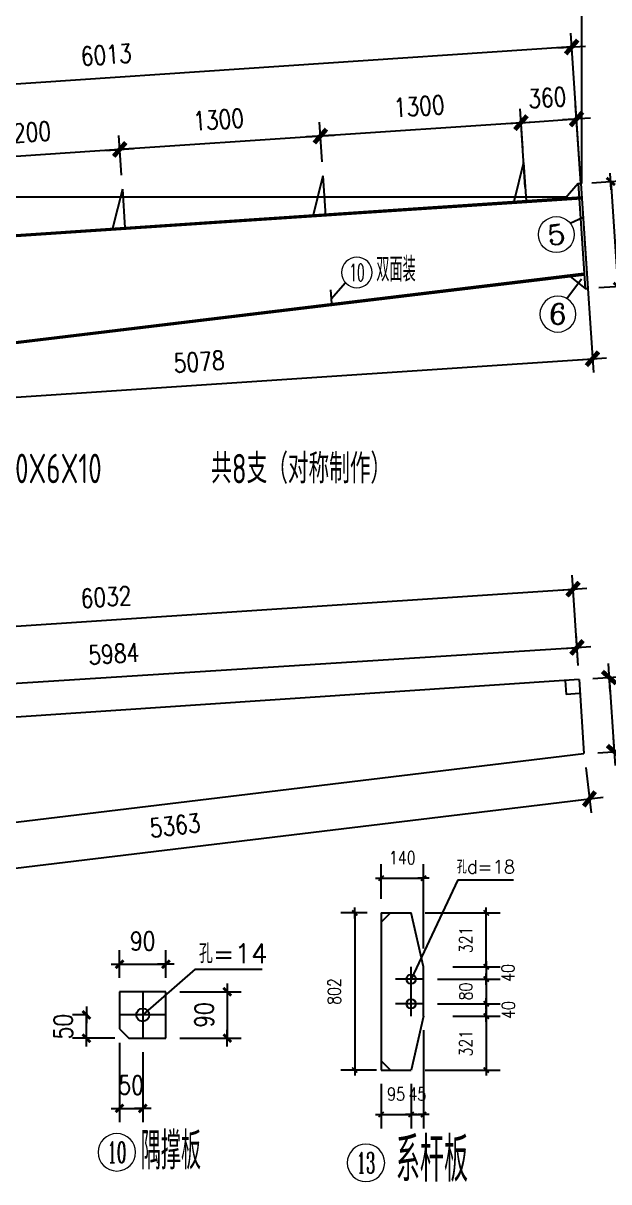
# Model space of a CAD drawing. Header units: millimetres. Extents: x 2451220 to 4527627, y -5186613 to -1639140.
# Drawn here: x 2503861 to 2507648, y -1731039 to -1723549 of the extents above; entities that cross this region are included whole.
import ezdxf
from ezdxf.enums import TextEntityAlignment as Align

# ---------------------------------------------------------------- set-up
doc = ezdxf.new("R2010")
doc.units = ezdxf.units.MM
doc.header["$LTSCALE"] = 1000
doc.header["$PDMODE"] = 34
doc.linetypes.add('CENTER', pattern=[50.8, 31.75, -6.35, 6.35, -6.35])
doc.layers.add('轴线层', color=1, linetype='CENTER', lineweight=15)
doc.layers.add('钢架', color=7, linetype='Continuous', lineweight=25)
doc.styles.add('COMPLEX', font='COMPLEX')
doc.styles.add('DIM_FONT', font='simplex.shx', dxfattribs={"width": 0.8, "bigfont": 'hztxt.shx'})
doc.styles.add('hz', font='gbenor.shx', dxfattribs={"width": 0.75, "height": 100, "bigfont": 'gbcbig.shx'})
doc.styles.get("Standard").update_dxf_attribs({"font": 'txt', "bigfont": 'gbcbig.shx'})
doc.styles.add('TSSD_Label', font='Tssdeng.shx', dxfattribs={"width": 0.7, "bigfont": 'hztxt.shx'})
doc.dimstyles.get("Standard").update_dxf_attribs({"dimscale": 100, "dimtxt": 3.5, "dimasz": 1, "dimexe": 2.5, "dimexo": 3, "dimgap": 1.5, "dimtad": 1, "dimdec": 0, "dimzin": 0, "dimdsep": 46, "dimtxsty": 'Standard', "dimblk": 'ARCHTICK', "dimcen": 0.09, "dimadec": 0, "dimazin": 0, "dimtfac": 1, "dimtdec": 0, "dimtix": 1, "dimtmove": 2, "dimatfit": 3, "dimldrblk": 'ARCHTICK', "dimfxl": 1, "dimtolj": 1, "dimtzin": 0, "dimarcsym": 0})
doc.dimstyles.new('WGH(1)', dxfattribs={"dimscale": 1.2, "dimtxt": 100, "dimasz": 0.5, "dimexe": 75, "dimexo": 75, "dimgap": 75, "dimtad": 1, "dimdec": 0, "dimzin": 0, "dimdsep": 46, "dimtxsty": 'DIM_FONT', "dimblk1": '_DIMX', "dimblk2": '_DIMX', "dimsah": 1, "dimcen": 0.09, "dimclrd": 3, "dimclre": 3, "dimclrt": 7, "dimadec": 0, "dimazin": 0, "dimtfac": 1, "dimtdec": 0, "dimtix": 1, "dimtmove": 2, "dimatfit": 3, "dimldrblk": '_DIMX', "dimfxl": 1, "dimtolj": 1, "dimtzin": 0, "dimarcsym": 0})
doc.dimstyles.new('WGH(2)', dxfattribs={"dimscale": 1.2, "dimtxt": 100, "dimasz": 0.5, "dimexe": 75, "dimexo": 75, "dimgap": 75, "dimtad": 1, "dimdec": 0, "dimlfac": 0.5, "dimzin": 0, "dimdsep": 46, "dimtxsty": 'DIM_FONT', "dimblk1": '_DIMX', "dimblk2": '_DIMX', "dimsah": 1, "dimcen": 0.09, "dimclrd": 3, "dimclre": 3, "dimclrt": 7, "dimadec": 0, "dimazin": 0, "dimtfac": 1, "dimtdec": 0, "dimtix": 1, "dimtmove": 2, "dimatfit": 3, "dimldrblk": '_DIMX', "dimfxl": 1, "dimtolj": 1, "dimtzin": 0, "dimarcsym": 0})
doc.dimstyles.new('WGH(3)', dxfattribs={"dimscale": 1.2, "dimtxt": 100, "dimasz": 0.3, "dimexe": 75, "dimexo": 75, "dimgap": 75, "dimtad": 1, "dimdec": 0, "dimlfac": 0.333333, "dimzin": 0, "dimdsep": 46, "dimtxsty": 'DIM_FONT', "dimblk1": '_DIMX', "dimblk2": '_DIMX', "dimsah": 1, "dimcen": 0.09, "dimclrd": 3, "dimclre": 3, "dimclrt": 7, "dimazin": 0, "dimtfac": 1, "dimtdec": 0, "dimtix": 1, "dimtmove": 2, "dimatfit": 3, "dimldrblk": '_DIMX', "dimfxl": 1, "dimtolj": 1, "dimtzin": 0, "dimarcsym": 0})

# ---------------------------------------------------------------- blocks, each defined once
blk = doc.blocks.new('_DIMX')
blk.add_line((-150, 0), (150, 0))
at = {"const_width": 50}
blk.add_lwpolyline([(-70, -70), (70, 70)], dxfattribs=at)
blk = doc.blocks.new('*D2662')
at = {"color": 3, "lineweight": -2}
for p, q in [((2504484.4, -1729720.1), (2504484.4, -1729542.3)), ((2504784.4, -1729720.1), (2504784.4, -1729542.3)), ((2504484, -1729632.3), (2504483.7, -1729632.3)), ((2504484.4, -1729632.3), (2504784.4, -1729632.3)), ((2504784.8, -1729632.3), (2504785.1, -1729632.3))]:
    blk.add_line(p, q, dxfattribs=at)
at = {"layer": 'Defpoints', "color": 0}
for p in [(2504784.4, -1729632.3), (2504484.4, -1729810.1), (2504784.4, -1729810.1)]:
    blk.add_point(p, dxfattribs=at)
at = {"color": 3, "lineweight": -2, "xscale": 0.36, "yscale": 0.36, "zscale": 0.36}
blk.add_blockref('_DIMX', (2504484.4, -1729632.3), dxfattribs=at)
at = {"color": 3, "lineweight": -2, "xscale": 0.36, "yscale": 0.36, "zscale": 0.36, "rotation": 180}
blk.add_blockref('_DIMX', (2504784.4, -1729632.3), dxfattribs=at)
at = {"color": 7, "insert": (2504634.4, -1729482.3), "char_height": 120, "attachment_point": 5, "style": 'DIM_FONT'}
blk.add_mtext('\\A1;90', dxfattribs=at)
blk = doc.blocks.new('*D2663')
at = {"color": 3, "lineweight": -2}
for p, q in [((2504874.4, -1729810.1), (2505271.1, -1729810.1)), ((2505181.1, -1729809.7), (2505181.1, -1729809.4)), ((2505181.1, -1729810.1), (2505181.1, -1730110.1)), ((2504874.4, -1730110.1), (2505271.1, -1730110.1)), ((2505181.1, -1730110.4), (2505181.1, -1730110.8))]:
    blk.add_line(p, q, dxfattribs=at)
at = {"layer": 'Defpoints', "color": 0}
for p in [(2504784.4, -1729810.1), (2504784.4, -1730110.1), (2505181.1, -1730110.1)]:
    blk.add_point(p, dxfattribs=at)
at = {"color": 3, "lineweight": -2, "xscale": 0.36, "yscale": 0.36, "zscale": 0.36}
for p, rotation in [((2505181.1, -1729810.1), 270), ((2505181.1, -1730110.1), 90)]:
    blk.add_blockref('_DIMX', p, dxfattribs=dict(at, rotation=rotation))
at = {"color": 7, "insert": (2505031.1, -1729960.1), "char_height": 120, "attachment_point": 5, "rotation": 90, "style": 'DIM_FONT'}
blk.add_mtext('\\A1;90', dxfattribs=at)
blk = doc.blocks.new('*D857')
at = {"color": 3, "lineweight": -2}
for p, q in [((2504278.3, -1729960.1), (2504180, -1729960.1)), ((2504270, -1729959.7), (2504270, -1729959.4)), ((2504270, -1730110.1), (2504270, -1729960.1)), ((2504454.4, -1730110.1), (2504180, -1730110.1)), ((2504270, -1730110.4), (2504270, -1730110.8))]:
    blk.add_line(p, q, dxfattribs=at)
at = {"layer": 'Defpoints', "color": 0}
for p in [(2504270, -1729960.1), (2504368.3, -1729960.1), (2504544.4, -1730110.1)]:
    blk.add_point(p, dxfattribs=at)
at = {"color": 3, "lineweight": -2, "xscale": 0.36, "yscale": 0.36, "zscale": 0.36}
for p, rotation in [((2504270, -1729960.1), 270), ((2504270, -1730110.1), 90)]:
    blk.add_blockref('_DIMX', p, dxfattribs=dict(at, rotation=rotation))
at = {"color": 7, "insert": (2504120, -1730035.1), "char_height": 120, "attachment_point": 5, "rotation": 90, "style": 'DIM_FONT'}
blk.add_mtext('\\A1;50', dxfattribs=at)
blk = doc.blocks.new('*D858')
at = {"color": 3, "lineweight": -2}
for p, q in [((2504484.4, -1730140.1), (2504484.4, -1730653.8)), ((2504634.4, -1730200.1), (2504634.4, -1730653.8)), ((2504484, -1730563.8), (2504483.7, -1730563.8)), ((2504484.4, -1730563.8), (2504634.4, -1730563.8)), ((2504634.8, -1730563.8), (2504635.1, -1730563.8))]:
    blk.add_line(p, q, dxfattribs=at)
at = {"layer": 'Defpoints', "color": 0}
for p in [(2504484.4, -1730050.1), (2504634.4, -1730110.1), (2504634.4, -1730563.8)]:
    blk.add_point(p, dxfattribs=at)
at = {"color": 3, "lineweight": -2, "xscale": 0.36, "yscale": 0.36, "zscale": 0.36}
blk.add_blockref('_DIMX', (2504484.4, -1730563.8), dxfattribs=at)
at = {"color": 3, "lineweight": -2, "xscale": 0.36, "yscale": 0.36, "zscale": 0.36, "rotation": 180}
blk.add_blockref('_DIMX', (2504634.4, -1730563.8), dxfattribs=at)
at = {"color": 7, "insert": (2504559.4, -1730413.8), "char_height": 120, "attachment_point": 5, "style": 'DIM_FONT'}
blk.add_mtext('\\A1;50', dxfattribs=at)
blk = doc.blocks.new('轴线标号')
at = {"lineweight": 13}
blk.add_circle((0, 0), 0.5, dxfattribs=at)
at = {"layer": '钢架', "lineweight": 13, "style": 'COMPLEX', "width": 1.041667}
blk.add_attdef('A', text='', height=0.56, dxfattribs=at).set_placement((-0.25, -0.28), (0.25, -0.28), align=Align.FIT)
blk = doc.blocks.new('*D859')
at = {"color": 3, "lineweight": -2}
for p, q in [((2506085.6, -1729300.5), (2505914.9, -1729300.5)), ((2506004.9, -1729300.8), (2506004.9, -1730315.9)), ((2506145.6, -1730316.2), (2505914.9, -1730316.2))]:
    blk.add_line(p, q, dxfattribs=at)
at = {"layer": 'Defpoints', "color": 0}
for p in [(2506175.6, -1729300.5), (2506004.9, -1730316.2), (2506235.6, -1730316.2)]:
    blk.add_point(p, dxfattribs=at)
at = {"color": 3, "lineweight": -2, "xscale": 0.24, "yscale": 0.24, "zscale": 0.24}
for p, rotation in [((2506004.9, -1729300.5), 90), ((2506004.9, -1730316.2), 270)]:
    blk.add_blockref('_DIMX', p, dxfattribs=dict(at, rotation=rotation))
at = {"color": 7, "insert": (2505872.9, -1729808.3), "char_height": 84, "attachment_point": 5, "rotation": 90, "style": 'DIM_FONT'}
blk.add_mtext('\\A1;802', dxfattribs=at)
blk = doc.blocks.new('*D860')
at = {"color": 3, "lineweight": -2}
for p, q in [((2506175.6, -1730406.2), (2506175.6, -1730693.9)), ((2506369.6, -1730406.2), (2506369.6, -1730693.9)), ((2506175.4, -1730603.9), (2506175.2, -1730603.9)), ((2506175.6, -1730603.9), (2506369.6, -1730603.9)), ((2506369.9, -1730603.9), (2506370.1, -1730603.9))]:
    blk.add_line(p, q, dxfattribs=at)
at = {"layer": 'Defpoints', "color": 0}
for p in [(2506175.6, -1730316.2), (2506369.6, -1730316.2), (2506369.6, -1730603.9)]:
    blk.add_point(p, dxfattribs=at)
at = {"color": 3, "lineweight": -2, "xscale": 0.24, "yscale": 0.24, "zscale": 0.24}
blk.add_blockref('_DIMX', (2506175.6, -1730603.9), dxfattribs=at)
at = {"color": 3, "lineweight": -2, "xscale": 0.24, "yscale": 0.24, "zscale": 0.24, "rotation": 180}
blk.add_blockref('_DIMX', (2506369.6, -1730603.9), dxfattribs=at)
at = {"color": 7, "insert": (2506272.6, -1730471.9), "char_height": 84, "attachment_point": 5, "style": 'DIM_FONT'}
blk.add_mtext('\\A1;95', dxfattribs=at)
blk = doc.blocks.new('*D2664')
at = {"color": 3, "lineweight": -2}
for p, q in [((2506639.6, -1729648.3), (2506945.4, -1729648.3)), ((2506855.4, -1729648.1), (2506855.4, -1729647.9)), ((2506855.4, -1729648.3), (2506855.4, -1729728.3)), ((2506539.6, -1729728.3), (2506945.4, -1729728.3)), ((2506855.4, -1729728.6), (2506855.4, -1729728.8))]:
    blk.add_line(p, q, dxfattribs=at)
at = {"layer": 'Defpoints', "color": 0}
for p in [(2506549.6, -1729648.3), (2506449.6, -1729728.3), (2506855.4, -1729728.3)]:
    blk.add_point(p, dxfattribs=at)
at = {"color": 3, "lineweight": -2, "xscale": 0.24, "yscale": 0.24, "zscale": 0.24}
for p, rotation in [((2506855.4, -1729648.3), 270), ((2506855.4, -1729728.3), 90)]:
    blk.add_blockref('_DIMX', p, dxfattribs=dict(at, rotation=rotation))
at = {"color": 7, "insert": (2506996.1, -1729688.3), "char_height": 84, "attachment_point": 5, "rotation": 90, "style": 'DIM_FONT'}
blk.add_mtext('\\A1;40', dxfattribs=at)
blk = doc.blocks.new('*D2665')
at = {"color": 3, "lineweight": -2}
for p, q in [((2506539.6, -1729728.3), (2506945.4, -1729728.3)), ((2506855.4, -1729728.1), (2506855.4, -1729727.9)), ((2506855.4, -1729728.3), (2506855.4, -1729888.3)), ((2506539.6, -1729888.3), (2506945.4, -1729888.3)), ((2506855.4, -1729888.6), (2506855.4, -1729888.8))]:
    blk.add_line(p, q, dxfattribs=at)
at = {"layer": 'Defpoints', "color": 0}
for p in [(2506449.6, -1729728.3), (2506449.6, -1729888.3), (2506855.4, -1729888.3)]:
    blk.add_point(p, dxfattribs=at)
at = {"color": 3, "lineweight": -2, "xscale": 0.24, "yscale": 0.24, "zscale": 0.24}
for p, rotation in [((2506855.4, -1729728.3), 270), ((2506855.4, -1729888.3), 90)]:
    blk.add_blockref('_DIMX', p, dxfattribs=dict(at, rotation=rotation))
at = {"color": 7, "insert": (2506723.4, -1729808.3), "char_height": 84, "attachment_point": 5, "rotation": 90, "style": 'DIM_FONT'}
blk.add_mtext('\\A1;80', dxfattribs=at)
blk = doc.blocks.new('*D2666')
at = {"color": 3, "lineweight": -2}
for p, q in [((2506539.6, -1729888.3), (2506945.4, -1729888.3)), ((2506855.4, -1729888.1), (2506855.4, -1729887.9)), ((2506855.4, -1729888.3), (2506855.4, -1729968.3)), ((2506639.6, -1729968.3), (2506945.4, -1729968.3)), ((2506855.4, -1729968.6), (2506855.4, -1729968.8))]:
    blk.add_line(p, q, dxfattribs=at)
at = {"layer": 'Defpoints', "color": 0}
for p in [(2506449.6, -1729888.3), (2506549.6, -1729968.3), (2506855.4, -1729968.3)]:
    blk.add_point(p, dxfattribs=at)
at = {"color": 3, "lineweight": -2, "xscale": 0.24, "yscale": 0.24, "zscale": 0.24}
for p, rotation in [((2506855.4, -1729888.3), 270), ((2506855.4, -1729968.3), 90)]:
    blk.add_blockref('_DIMX', p, dxfattribs=dict(at, rotation=rotation))
at = {"color": 7, "insert": (2506999.2, -1729928.3), "char_height": 84, "attachment_point": 5, "rotation": 90, "style": 'DIM_FONT'}
blk.add_mtext('\\A1;40', dxfattribs=at)
blk = doc.blocks.new('*D861')
at = {"color": 3, "lineweight": -2}
for p, q in [((2506729.6, -1729968.3), (2506945.4, -1729968.3)), ((2506855.4, -1729968.6), (2506855.4, -1730315.9)), ((2506459.6, -1730316.2), (2506945.4, -1730316.2))]:
    blk.add_line(p, q, dxfattribs=at)
at = {"layer": 'Defpoints', "color": 0}
for p in [(2506639.6, -1729968.3), (2506369.6, -1730316.2), (2506855.4, -1730316.2)]:
    blk.add_point(p, dxfattribs=at)
at = {"color": 3, "lineweight": -2, "xscale": 0.24, "yscale": 0.24, "zscale": 0.24}
for p, rotation in [((2506855.4, -1729968.3), 90), ((2506855.4, -1730316.2), 270)]:
    blk.add_blockref('_DIMX', p, dxfattribs=dict(at, rotation=rotation))
at = {"color": 7, "insert": (2506723.4, -1730142.2), "char_height": 84, "attachment_point": 5, "rotation": 90, "style": 'DIM_FONT'}
blk.add_mtext('\\A1;321', dxfattribs=at)
blk = doc.blocks.new('*D862')
at = {"color": 3, "lineweight": -2}
for p, q in [((2506175.6, -1729210.5), (2506175.6, -1728986.3)), ((2506449.6, -1729530.5), (2506449.6, -1728986.3)), ((2506175.4, -1729076.3), (2506175.2, -1729076.3)), ((2506175.6, -1729076.3), (2506449.6, -1729076.3)), ((2506449.9, -1729076.3), (2506450.1, -1729076.3))]:
    blk.add_line(p, q, dxfattribs=at)
at = {"layer": 'Defpoints', "color": 0}
for p in [(2506449.6, -1729076.3), (2506175.6, -1729300.5), (2506449.6, -1729620.5)]:
    blk.add_point(p, dxfattribs=at)
at = {"color": 3, "lineweight": -2, "xscale": 0.24, "yscale": 0.24, "zscale": 0.24}
blk.add_blockref('_DIMX', (2506175.6, -1729076.3), dxfattribs=at)
at = {"color": 3, "lineweight": -2, "xscale": 0.24, "yscale": 0.24, "zscale": 0.24, "rotation": 180}
blk.add_blockref('_DIMX', (2506449.6, -1729076.3), dxfattribs=at)
at = {"color": 7, "insert": (2506312.6, -1728944.3), "char_height": 84, "attachment_point": 5, "style": 'DIM_FONT'}
blk.add_mtext('\\A1;140', dxfattribs=at)
blk = doc.blocks.new('*D863')
at = {"color": 3, "lineweight": -2}
for p, q in [((2506459.6, -1729300.5), (2506945.4, -1729300.5)), ((2506855.4, -1729648.1), (2506855.4, -1729300.8)), ((2506729.6, -1729648.3), (2506945.4, -1729648.3))]:
    blk.add_line(p, q, dxfattribs=at)
at = {"layer": 'Defpoints', "color": 0}
for p in [(2506369.6, -1729300.5), (2506855.4, -1729300.5), (2506639.6, -1729648.3)]:
    blk.add_point(p, dxfattribs=at)
at = {"color": 3, "lineweight": -2, "xscale": 0.24, "yscale": 0.24, "zscale": 0.24}
for p, rotation in [((2506855.4, -1729300.5), 90), ((2506855.4, -1729648.3), 270)]:
    blk.add_blockref('_DIMX', p, dxfattribs=dict(at, rotation=rotation))
at = {"color": 7, "insert": (2506723.4, -1729474.4), "char_height": 84, "attachment_point": 5, "rotation": 90, "style": 'DIM_FONT'}
blk.add_mtext('\\A1;321', dxfattribs=at)
blk = doc.blocks.new('*D864')
at = {"color": 3, "lineweight": -2}
for p, q in [((2506449.6, -1730058.3), (2506449.6, -1730693.9)), ((2506369.6, -1730406.2), (2506369.6, -1730693.9)), ((2506369.4, -1730603.9), (2506369.2, -1730603.9)), ((2506369.6, -1730603.9), (2506449.6, -1730603.9)), ((2506449.9, -1730603.9), (2506450.1, -1730603.9))]:
    blk.add_line(p, q, dxfattribs=at)
at = {"layer": 'Defpoints', "color": 0}
for p in [(2506449.6, -1729968.3), (2506369.6, -1730316.2), (2506449.6, -1730603.9)]:
    blk.add_point(p, dxfattribs=at)
at = {"color": 3, "lineweight": -2, "xscale": 0.24, "yscale": 0.24, "zscale": 0.24}
blk.add_blockref('_DIMX', (2506369.6, -1730603.9), dxfattribs=at)
at = {"color": 3, "lineweight": -2, "xscale": 0.24, "yscale": 0.24, "zscale": 0.24, "rotation": 180}
blk.add_blockref('_DIMX', (2506449.6, -1730603.9), dxfattribs=at)
at = {"color": 7, "insert": (2506409.6, -1730471.9), "char_height": 84, "attachment_point": 5, "style": 'DIM_FONT'}
blk.add_mtext('\\A1;45', dxfattribs=at)
blk = doc.blocks.new('*D2673')
at = {"color": 3, "lineweight": -2}
for p, q in [((2507090.9, -1724359.6), (2507073.8, -1724102.6)), ((2505793.8, -1724446.1), (2505776.7, -1724189.1)), ((2507079.2, -1724192.5), (2505783.3, -1724278.9))]:
    blk.add_line(p, q, dxfattribs=at)
at = {"layer": 'Defpoints', "color": 0}
for p in [(2505782.7, -1724278.9), (2507096.9, -1724449.4), (2505799.8, -1724535.9)]:
    blk.add_point(p, dxfattribs=at)
at = {"color": 3, "lineweight": -2, "xscale": 0.6, "yscale": 0.6, "zscale": 0.6}
for p, rotation in [((2507079.8, -1724192.4), 3.814074823641809), ((2505782.7, -1724278.9), 183.8140748236418)]:
    blk.add_blockref('_DIMX', p, dxfattribs=dict(at, rotation=rotation))
at = {"color": 7, "insert": (2506421.2, -1724086), "char_height": 120, "attachment_point": 5, "rotation": 3.81407, "style": 'DIM_FONT'}
blk.add_mtext('\\A1;1300', dxfattribs=at)
blk = doc.blocks.new('*D2674')
at = {"color": 3, "lineweight": -2}
for p, q in [((2505793.8, -1724446.1), (2505776.7, -1724189.1)), ((2504496.7, -1724532.6), (2504479.6, -1724275.6)), ((2505782.1, -1724279), (2504486.1, -1724365.4))]:
    blk.add_line(p, q, dxfattribs=at)
at = {"layer": 'Defpoints', "color": 0}
for p in [(2504485.5, -1724365.4), (2505799.8, -1724535.9), (2504502.7, -1724622.4)]:
    blk.add_point(p, dxfattribs=at)
at = {"color": 3, "lineweight": -2, "xscale": 0.6, "yscale": 0.6, "zscale": 0.6}
for p, rotation in [((2505782.7, -1724278.9), 3.814074823641809), ((2504485.5, -1724365.4), 183.8140748236418)]:
    blk.add_blockref('_DIMX', p, dxfattribs=dict(at, rotation=rotation))
at = {"color": 7, "insert": (2505124.1, -1724172.5), "char_height": 120, "attachment_point": 5, "rotation": 3.81407, "style": 'DIM_FONT'}
blk.add_mtext('\\A1;1300', dxfattribs=at)
blk = doc.blocks.new('*D2675')
at = {"color": 3, "lineweight": -2}
for p, q in [((2504496.7, -1724532.6), (2504479.6, -1724275.6)), ((2503299.3, -1724612.4), (2503282.2, -1724355.4)), ((2504484.9, -1724365.4), (2503288.8, -1724445.2))]:
    blk.add_line(p, q, dxfattribs=at)
at = {"layer": 'Defpoints', "color": 0}
for p in [(2503288.2, -1724445.2), (2504502.7, -1724622.4), (2503305.3, -1724702.2)]:
    blk.add_point(p, dxfattribs=at)
at = {"color": 3, "lineweight": -2, "xscale": 0.6, "yscale": 0.6, "zscale": 0.6}
for p, rotation in [((2504485.5, -1724365.4), 3.814074823641809), ((2503288.2, -1724445.2), 183.8140748236418)]:
    blk.add_blockref('_DIMX', p, dxfattribs=dict(at, rotation=rotation))
at = {"color": 7, "insert": (2503876.9, -1724255.6), "char_height": 120, "attachment_point": 5, "rotation": 3.81407, "style": 'DIM_FONT'}
blk.add_mtext('\\A1;1200', dxfattribs=at)
blk = doc.blocks.new('*D2677')
at = {"color": 3, "lineweight": -2}
for p, q in [((2507538.6, -1724580.3), (2507750.1, -1724566.2)), ((2507660.4, -1724572.6), (2507705.6, -1725250.3)), ((2507583.9, -1725258.8), (2507795.4, -1725244.7))]:
    blk.add_line(p, q, dxfattribs=at)
at = {"layer": 'Defpoints', "color": 0}
for p in [(2507448.8, -1724586.3), (2507494.1, -1725264.8), (2507705.6, -1725250.7)]:
    blk.add_point(p, dxfattribs=at)
at = {"color": 3, "lineweight": -2, "xscale": 0.36, "yscale": 0.36, "zscale": 0.36}
for p, rotation in [((2507660.3, -1724572.2), 93.81407483432686), ((2507705.6, -1725250.7), 273.8140748343268)]:
    blk.add_blockref('_DIMX', p, dxfattribs=dict(at, rotation=rotation))
at = {"color": 7, "insert": (2507820.7, -1724902.3), "char_height": 96, "attachment_point": 5, "rotation": 273.81407, "style": 'DIM_FONT'}
blk.add_mtext('\\A1;680', dxfattribs=at)
blk = doc.blocks.new('*D2678')
at = {"color": 3, "lineweight": -2}
for p, q in [((2507545.3, -1727785.9), (2507740.6, -1727772.9)), ((2507650.9, -1727779.5), (2507682.7, -1728257.2)), ((2507577.2, -1728264.8), (2507772.6, -1728251.8))]:
    blk.add_line(p, q, dxfattribs=at)
at = {"layer": 'Defpoints', "color": 0}
for p in [(2507455.5, -1727791.9), (2507487.4, -1728270.8), (2507682.8, -1728257.8)]:
    blk.add_point(p, dxfattribs=at)
at = {"color": 3, "lineweight": -2, "xscale": 0.6, "yscale": 0.6, "zscale": 0.6}
for p, rotation in [((2507650.8, -1727778.9), 93.81407483427924), ((2507682.8, -1728257.8), 273.8140748342792)]:
    blk.add_blockref('_DIMX', p, dxfattribs=dict(at, rotation=rotation))
at = {"color": 7, "insert": (2507816.5, -1728008.3), "char_height": 120, "attachment_point": 5, "rotation": 273.81407, "style": 'DIM_FONT'}
blk.add_mtext('\\A1;480', dxfattribs=at)
blk = doc.blocks.new('*D2679')
at = {"color": 3, "lineweight": -2}
for p, q in [((2507498.2, -1728360.2), (2507533.5, -1728652.9)), ((2502198.7, -1729205.4), (2507522.1, -1728563.6)), ((2502173.6, -1729002.1), (2502208.8, -1729294.8))]:
    blk.add_line(p, q, dxfattribs=at)
at = {"layer": 'Defpoints', "color": 0}
for p in [(2507487.4, -1728270.8), (2507522.7, -1728563.5), (2502162.8, -1728912.7)]:
    blk.add_point(p, dxfattribs=at)
at = {"color": 3, "lineweight": -2, "xscale": 0.6, "yscale": 0.6, "zscale": 0.6}
for p, rotation in [((2507522.7, -1728563.5), 6.87402383045869), ((2502198.1, -1729205.4), 186.8740238304587)]:
    blk.add_blockref('_DIMX', p, dxfattribs=dict(at, rotation=rotation))
at = {"color": 7, "insert": (2504842.4, -1728735.5), "char_height": 120, "attachment_point": 5, "rotation": 6.87402, "style": 'DIM_FONT'}
blk.add_mtext('\\A1;5363', dxfattribs=at)
blk = doc.blocks.new('*D2680')
at = {"color": 3, "lineweight": -2}
for p, q in [((2507466.8, -1724585.1), (2507433, -1724078.7)), ((2507107.6, -1724609.1), (2507073.8, -1724102.6)), ((2507079.8, -1724192.4), (2507439, -1724168.5)), ((2507439.6, -1724168.5), (2507440.2, -1724168.4)), ((2507079.2, -1724192.5), (2507078.6, -1724192.5))]:
    blk.add_line(p, q, dxfattribs=at)
at = {"layer": 'Defpoints', "color": 0}
for p in [(2507439, -1724168.5), (2507472.8, -1724674.9), (2507113.5, -1724698.9)]:
    blk.add_point(p, dxfattribs=at)
at = {"color": 3, "lineweight": -2, "xscale": 0.6, "yscale": 0.6, "zscale": 0.6}
for p, rotation in [((2507079.8, -1724192.4), 3.814074832934775), ((2507439, -1724168.5), 183.8140748329348)]:
    blk.add_blockref('_DIMX', p, dxfattribs=dict(at, rotation=rotation))
at = {"color": 7, "insert": (2507249.4, -1724030.8), "char_height": 120, "attachment_point": 5, "rotation": 3.81407, "style": 'DIM_FONT'}
blk.add_mtext('\\A1;360', dxfattribs=at)
blk = doc.blocks.new('*D870')
at = {"color": 3, "lineweight": -2}
for p, q in [((2507466.8, -1724585.1), (2507402, -1723613.3)), ((2507407.4, -1723703.1), (2501408.6, -1724103.1)), ((2501466.8, -1724985.1), (2501402, -1724013.3))]:
    blk.add_line(p, q, dxfattribs=at)
at = {"layer": 'Defpoints', "color": 0}
for p in [(2501408, -1724103.1), (2507472.8, -1724674.9), (2501472.8, -1725074.9)]:
    blk.add_point(p, dxfattribs=at)
at = {"color": 3, "lineweight": -2, "xscale": 0.6, "yscale": 0.6, "zscale": 0.6}
for p, rotation in [((2507408, -1723703.1), 3.81407483429097), ((2501408, -1724103.1), 183.8140748342909)]:
    blk.add_blockref('_DIMX', p, dxfattribs=dict(at, rotation=rotation))
at = {"color": 7, "insert": (2504398, -1723753.4), "char_height": 120, "attachment_point": 5, "rotation": 3.81407, "style": 'DIM_FONT'}
blk.add_mtext('\\A1;6013', dxfattribs=at)
blk = doc.blocks.new('*D871')
at = {"color": 3, "lineweight": -2}
for p, q in [((2501472.8, -1724984.9), (2501472.8, -1723346.1)), ((2507472.8, -1724584.9), (2507472.8, -1723346.1)), ((2501473.4, -1723436.1), (2507472.2, -1723436.1))]:
    blk.add_line(p, q, dxfattribs=at)
at = {"layer": 'Defpoints', "color": 0}
for p in [(2507472.8, -1723436.1), (2507472.8, -1724674.9), (2501472.8, -1725074.9)]:
    blk.add_point(p, dxfattribs=at)
at = {"color": 3, "lineweight": -2, "xscale": 0.6, "yscale": 0.6, "zscale": 0.6, "rotation": 180}
blk.add_blockref('_DIMX', (2501472.8, -1723436.1), dxfattribs=at)
at = {"color": 3, "lineweight": -2, "xscale": 0.6, "yscale": 0.6, "zscale": 0.6}
blk.add_blockref('_DIMX', (2507472.8, -1723436.1), dxfattribs=at)
at = {"color": 7, "insert": (2504472.8, -1723286.1), "char_height": 120, "attachment_point": 5, "style": 'DIM_FONT'}
blk.add_mtext('\\A1;6000', dxfattribs=at)
blk = doc.blocks.new('*D872')
at = {"color": 3, "lineweight": -2}
for p, q in [((2507382.8, -1724674.9), (2500674.1, -1724674.9)), ((2500764.1, -1724674.3), (2500764.1, -1724673.7)), ((2500764.1, -1724674.9), (2500764.1, -1725074.9)), ((2501152.8, -1725074.9), (2500674.1, -1725074.9)), ((2500764.1, -1725075.5), (2500764.1, -1725076.1))]:
    blk.add_line(p, q, dxfattribs=at)
at = {"layer": 'Defpoints', "color": 0}
for p in [(2507472.8, -1724674.9), (2500764.1, -1725074.9), (2501242.8, -1725074.9)]:
    blk.add_point(p, dxfattribs=at)
at = {"color": 3, "lineweight": -2, "xscale": 0.6, "yscale": 0.6, "zscale": 0.6}
for p, rotation in [((2500764.1, -1724674.9), 270), ((2500764.1, -1725074.9), 90)]:
    blk.add_blockref('_DIMX', p, dxfattribs=dict(at, rotation=rotation))
at = {"color": 7, "insert": (2500614.1, -1724874.9), "char_height": 120, "attachment_point": 5, "rotation": 90, "style": 'DIM_FONT'}
blk.add_mtext('\\A1;400', dxfattribs=at)
blk = doc.blocks.new('*D2685')
at = {"color": 3, "lineweight": -2}
for p, q in [((2507449.8, -1727702.1), (2507436.5, -1727494.6)), ((2501471.1, -1727965.9), (2507441.6, -1727584.5)), ((2501479, -1728100.2), (2501464.7, -1727876.2))]:
    blk.add_line(p, q, dxfattribs=at)
at = {"layer": 'Defpoints', "color": 0}
for p in [(2507442.2, -1727584.5), (2507455.5, -1727791.9), (2501484.8, -1728190.1)]:
    blk.add_point(p, dxfattribs=at)
at = {"color": 3, "lineweight": -2, "xscale": 0.6, "yscale": 0.6, "zscale": 0.6}
for p, rotation in [((2507442.2, -1727584.5), 3.65550272074046), ((2501470.5, -1727966), 183.6555027207405)]:
    blk.add_blockref('_DIMX', p, dxfattribs=dict(at, rotation=rotation))
at = {"color": 7, "insert": (2504446.8, -1727625.5), "char_height": 120, "attachment_point": 5, "rotation": 3.6555, "style": 'DIM_FONT'}
blk.add_mtext('\\A1;5984', dxfattribs=at)
blk = doc.blocks.new('*D2686')
at = {"color": 3, "lineweight": -2}
for p, q in [((2507449.5, -1727702.1), (2507410.6, -1727117.8)), ((2501398.5, -1727608.8), (2507415.9, -1727207.6)), ((2501430.8, -1728103.3), (2501391.9, -1727519))]:
    blk.add_line(p, q, dxfattribs=at)
at = {"layer": 'Defpoints', "color": 0}
for p in [(2507416.5, -1727207.6), (2507455.5, -1727791.9), (2501436.8, -1728193.1)]:
    blk.add_point(p, dxfattribs=at)
at = {"color": 3, "lineweight": -2, "xscale": 0.6, "yscale": 0.6, "zscale": 0.6}
for p, rotation in [((2507416.5, -1727207.6), 3.814074834278583), ((2501397.9, -1727608.8), 183.8140748342786)]:
    blk.add_blockref('_DIMX', p, dxfattribs=dict(at, rotation=rotation))
at = {"color": 7, "insert": (2504397.2, -1727258.5), "char_height": 120, "attachment_point": 5, "rotation": 3.81407, "style": 'DIM_FONT'}
blk.add_mtext('\\A1;6032', dxfattribs=at)
blk = doc.blocks.new('*D2690')
at = {"color": 3, "lineweight": -2}
for p, q in [((2507490.7, -1724944.3), (2507548.3, -1725808.1)), ((2502423.6, -1725282.1), (2502481.2, -1726145.9)), ((2502475.8, -1726056.1), (2507541.7, -1725718.4))]:
    blk.add_line(p, q, dxfattribs=at)
at = {"layer": 'Defpoints', "color": 0}
for p in [(2507484.8, -1724854.5), (2502417.6, -1725192.3), (2507542.3, -1725718.3)]:
    blk.add_point(p, dxfattribs=at)
at = {"color": 3, "lineweight": -2, "xscale": 0.6, "yscale": 0.6, "zscale": 0.6}
for p, rotation in [((2507542.3, -1725718.3), 3.814074834346965), ((2502475.2, -1726056.1), 183.8140748343469)]:
    blk.add_blockref('_DIMX', p, dxfattribs=dict(at, rotation=rotation))
at = {"color": 7, "insert": (2504998.8, -1725737.6), "char_height": 120, "attachment_point": 5, "rotation": 3.81407, "style": 'DIM_FONT'}
blk.add_mtext('\\A1;5078', dxfattribs=at)

msp = doc.modelspace()

# ---------------------------------------------------------------- linework, layer by layer
for p, q in [((2507096.9, -1724449.4), (2507033.7, -1724704.2)), ((2507096.9, -1724449.4), (2507113.5, -1724698.9)), ((2505799.8, -1724535.9), (2505736.6, -1724790.7)), ((2505799.8, -1724535.9), (2505817.1, -1724795.3)), ((2507448.8, -1724586.3), (2507365, -1724682.1)), ((2507448.8, -1724586.3), (2507466.8, -1724585.1)), ((2507448.8, -1724586.3), (2507494.1, -1725264.8)), ((2507466.8, -1724585.1), (2507512, -1725263.6)), ((2507472.8, -1724674.9), (2501472.8, -1725074.9)), ((2507473.5, -1724684.9), (2501473.5, -1725084.9)), ((2504502.7, -1724622.4), (2504439.5, -1724877.1)), ((2504502.7, -1724622.4), (2504519.3, -1724871.8)), ((2507399, -1724842.8), (2507481.3, -1724803)), ((2502162.8, -1725806.9), (2507486.9, -1725165.1)), ((2502162.8, -1725816.9), (2507488.1, -1725175)), ((2507375.5, -1725328.1), (2507472.3, -1725202.5)), ((2507398.6, -1725185.8), (2507494.1, -1725264.8)), ((2505848.9, -1725271.9), (2505854.9, -1725361.8)), ((2505945.5, -1725226.7), (2505853, -1725333.9)), ((2507494.1, -1725264.8), (2507512, -1725263.6)), ((2507455.5, -1727791.9), (2501436.8, -1728193.1)), ((2507365.7, -1727797.9), (2507371.7, -1727887.7)), ((2507455.5, -1727791.9), (2507487.4, -1728270.8)), ((2507461.5, -1727881.7), (2507371.7, -1727887.7)), ((2501490.2, -1728993.8), (2507487.4, -1728270.8)), ((2506671.2, -1729087.4), (2506369.6, -1729728.3)), ((2506671.2, -1729087.4), (2507031.3, -1729087.4)), ((2506175.6, -1729300.5), (2506175.6, -1730316.2)), ((2506175.6, -1729300.5), (2506369.6, -1729300.5)), ((2506175.6, -1729360.5), (2506235.6, -1729300.5)), ((2506449.6, -1729648.3), (2506369.6, -1729300.5)), ((2504973.5, -1729664.3), (2504634.4, -1729960.1)), ((2506369.6, -1729968.3), (2506369.6, -1729648.3)), ((2506449.6, -1729968.3), (2506449.6, -1729648.3)), ((2506449.6, -1729728.3), (2506269.6, -1729728.3)), ((2506449.6, -1729888.3), (2506269.6, -1729888.3)), ((2506449.6, -1729968.3), (2506369.6, -1730316.2)), ((2506175.6, -1730256.2), (2506235.6, -1730316.2)), ((2506175.6, -1730316.2), (2506369.6, -1730316.2))]:
    msp.add_line(p, q)
at = {"color": 1}
for p, q in [((2504973.5, -1729664.3), (2505406.3, -1729664.3)), ((2504484.4, -1729810.1), (2504484.4, -1730050.1)), ((2504784.4, -1729810.1), (2504484.4, -1729810.1)), ((2504634.4, -1729810.1), (2504634.4, -1730110.1)), ((2504784.4, -1730110.1), (2504784.4, -1729810.1)), ((2504784.4, -1729960.1), (2504484.4, -1729960.1)), ((2504484.4, -1730050.1), (2504544.4, -1730110.1)), ((2504544.4, -1730110.1), (2504784.4, -1730110.1))]:
    msp.add_line(p, q, dxfattribs=at)
for centre in [(2506369.6, -1729728.3), (2506369.6, -1729888.3)]:
    msp.add_circle(centre, 30)
msp.add_circle((2504634.4, -1729960.1), 42, dxfattribs=at)

# ---------------------------------------------------------------- block references
ref = msp.add_blockref('轴线标号', (2507308.6, -1724915.9), dxfattribs=dict(xscale=232.4988107296795, yscale=232.4988107294776, zscale=232.4988107293054, rotation=7.628149668753348))
ref.add_attrib('A', '5', dxfattribs={"layer": '钢架', "lineweight": 13, "height": 130.2, "rotation": 7.62815, "style": 'COMPLEX', "width": 1.339286}).set_placement((2507259.6, -1724988.1), (2507374.8, -1724972.7), align=Align.FIT)
ref = msp.add_blockref('轴线标号', (2506019, -1725160.6), dxfattribs=dict(xscale=-197.6239891201258, yscale=197.6239891201258, zscale=197.6239891199096))
ref.add_attrib('A', '10', dxfattribs={"layer": '钢架', "lineweight": 13, "height": 110.67, "style": 'COMPLEX', "width": 0.646552}).set_placement((2505969.6, -1725216), (2506068.4, -1725216), align=Align.FIT)
ref = msp.add_blockref('轴线标号', (2507318.8, -1725429.5), dxfattribs=dict(xscale=-232.4988107294776, yscale=232.4988107294776, zscale=232.4988107293054))
ref.add_attrib('A', '6', dxfattribs={"layer": '钢架', "lineweight": 13, "height": 130.2, "style": 'COMPLEX', "width": 1.339286}).set_placement((2507260.6, -1725494.6), (2507376.9, -1725494.6), align=Align.FIT)
ref = msp.add_blockref('轴线标号', (2504467, -1730847.9), dxfattribs=dict(xscale=-242.1862611761317, yscale=242.1862611761317, zscale=242.1862611763598))
ref.add_attrib('A', '10', dxfattribs={"layer": '钢架', "lineweight": 13, "height": 135.62, "style": 'COMPLEX', "width": 0.646552}).set_placement((2504406.5, -1730915.8), (2504527.6, -1730915.8), align=Align.FIT)
ref = msp.add_blockref('轴线标号', (2506077.5, -1730916), dxfattribs=dict(xscale=-242.1862611761317, yscale=242.1862611761317, zscale=242.1862611763598))
ref.add_attrib('A', '13', dxfattribs={"layer": '钢架', "lineweight": 13, "height": 135.62, "style": 'COMPLEX', "width": 0.646552}).set_placement((2506017, -1730983.8), (2506138.1, -1730983.8), align=Align.FIT)

# ---------------------------------------------------------------- texts
at = {"color": 0, "style": 'TSSD_Label', "width": 0.7}
for s, height, p in [('H750-500X220X6X10', 190.695, (2502787, -1726522.9)), ('共8支（对称制作）', 190.69, (2505076.5, -1726524))]:
    msp.add_text(s, height=height, dxfattribs=at).set_placement(p)
at = {"insert": (2506271.1, -1730750), "char_height": 288, "width": 1180.292, "attachment_point": 1, "style": 'hz'}
msp.add_mtext('系杆板', dxfattribs=at)
at = {"layer": '轴线层', "color": 0, "linetype": 'ByBlock', "insert": (2506665.6, -1728959.9), "char_height": 85.75, "attachment_point": 1}
msp.add_mtext_dynamic_manual_height_columns('孔d=18', width=1506.743, gutter_width=12.5, heights=[336], dxfattribs=at).dxf.set("width", 1054.72)
at = {"layer": '轴线层', "color": 4, "linetype": 'ByBlock', "insert": (2504997.8, -1729500.5), "char_height": 125, "attachment_point": 1}
msp.add_mtext_dynamic_manual_height_columns('孔=14', width=1506.743, gutter_width=12.5, heights=[336], dxfattribs=at)
at = {"layer": '钢架', "lineweight": 13, "attachment_point": 1, "style": 'hz'}
for s, insert, char_height, width in [('双面装', (2506144.6, -1725061.7), 157.39, 645.006), ('隅撑板', (2504622.3, -1730718.2), 240, 1506.743)]:
    msp.add_mtext(s, dxfattribs=dict(at, insert=insert, char_height=char_height, width=width))

# ---------------------------------------------------------------- dimensions: what is measured, and where the dimension line sits
dim = msp.add_linear_dim(base=(2507472.8, -1723436.1), p1=(2501472.8, -1725074.9), p2=(2507472.8, -1724674.9), dimstyle='WGH(1)')
dim.commit()
dim.dimension.update_dxf_attribs({"geometry": '*D871', "text_midpoint": (2504472.8, -1723286.1)})
for p1, p2, distance, picture, middle in [((2507472.8, -1724674.9), (2501472.8, -1725074.9), -974, '*D870', (2504398, -1723753.4)), ((2507113.5, -1724698.9), (2507472.8, -1724674.9), 507.5, '*D2680', (2507249.4, -1724030.8)), ((2502417.6, -1725192.3), (2507484.8, -1724854.5), -865.7, '*D2690', (2504998.8, -1725737.6)), ((2501436.8, -1728193.1), (2507455.5, -1727791.9), 585.6, '*D2686', (2504397.2, -1727258.5)), ((2507455.5, -1727791.9), (2507487.4, -1728270.8), 195.8, '*D2678', (2507816.5, -1728008.3)), ((2502162.8, -1728912.7), (2507487.4, -1728270.8), -294.8, '*D2679', (2504842.4, -1728735.5))]:
    dim = msp.add_aligned_dim(p1=p1, p2=p2, distance=distance, dimstyle='WGH(1)')
    dim.commit()
    dim.dimension.update_dxf_attribs({"geometry": picture, "text_midpoint": middle})
for base, p1, p2, angle, dimstyle, override, picture, middle in [((2505782.7, -1724278.9), (2507096.9, -1724449.4), (2505799.8, -1724535.9), 3.81407, 'Standard', {"dimscale": 1.2, "dimtxt": 100, "dimasz": 0.5, "dimexe": 75, "dimexo": 75, "dimgap": 75, "dimtxsty": 'DIM_FONT', "dimblk1": '_DIMX', "dimblk2": '_DIMX', "dimsah": 1, "dimclrd": 3, "dimclre": 3, "dimclrt": 7, "dimldrblk": '_DIMX'}, '*D2673', (2506421.2, -1724086)), ((2504485.5, -1724365.4), (2505799.8, -1724535.9), (2504502.7, -1724622.4), 3.81407, 'Standard', {"dimscale": 1.2, "dimtxt": 100, "dimasz": 0.5, "dimexe": 75, "dimexo": 75, "dimgap": 75, "dimtxsty": 'DIM_FONT', "dimblk1": '_DIMX', "dimblk2": '_DIMX', "dimsah": 1, "dimclrd": 3, "dimclre": 3, "dimclrt": 7, "dimldrblk": '_DIMX'}, '*D2674', (2505124.1, -1724172.5)), ((2503288.2, -1724445.2), (2504502.7, -1724622.4), (2503305.3, -1724702.2), 3.81407, 'Standard', {"dimscale": 1.2, "dimtxt": 100, "dimasz": 0.5, "dimexe": 75, "dimexo": 75, "dimgap": 75, "dimtxsty": 'DIM_FONT', "dimblk1": '_DIMX', "dimblk2": '_DIMX', "dimsah": 1, "dimclrd": 3, "dimclre": 3, "dimclrt": 7, "dimldrblk": '_DIMX'}, '*D2675', (2503876.9, -1724255.6)), ((2506855.4, -1729888.3), (2506449.6, -1729728.3), (2506449.6, -1729888.3), 90, 'WGH(2)', {"dimtxt": 70, "dimasz": 0.2}, '*D2665', (2506723.4, -1729808.3))]:
    dim = msp.add_linear_dim(base=base, p1=p1, p2=p2, angle=angle, dimstyle=dimstyle, override=override)
    dim.commit()
    dim.dimension.update_dxf_attribs({"geometry": picture, "text_midpoint": middle})
dim = msp.add_aligned_dim(p1=(2507448.8, -1724586.3), p2=(2507494.1, -1725264.8), distance=212, dimstyle='WGH(1)', override={"dimtxt": 80, "dimasz": 0.3})
dim.commit()
dim.dimension.update_dxf_attribs({"geometry": '*D2677', "text_midpoint": (2507820.7, -1724902.3)})
for base, p1, p2, angle, picture, middle in [((2500764.1, -1725074.9), (2507472.8, -1724674.9), (2501242.8, -1725074.9), 90, '*D872', (2500614.1, -1724874.9)), ((2507442.2, -1727584.5), (2501484.8, -1728190.1), (2507455.5, -1727791.9), 183.6555, '*D2685', (2504446.8, -1727625.5))]:
    dim = msp.add_linear_dim(base=base, p1=p1, p2=p2, angle=angle, dimstyle='WGH(1)')
    dim.commit()
    dim.dimension.update_dxf_attribs({"geometry": picture, "text_midpoint": middle})
for base, p1, p2, text, picture, middle in [((2506449.6, -1729076.3), (2506175.6, -1729300.5), (2506449.6, -1729620.5), '140', '*D862', (2506312.6, -1728944.3)), ((2506449.6, -1730603.9), (2506369.6, -1730316.2), (2506449.6, -1729968.3), '45', '*D864', (2506409.6, -1730471.9)), ((2506369.6, -1730603.9), (2506175.6, -1730316.2), (2506369.6, -1730316.2), '95', '*D860', (2506272.6, -1730471.9))]:
    dim = msp.add_linear_dim(base=base, p1=p1, p2=p2, text=text, dimstyle='WGH(2)', override={"dimtxt": 70, "dimasz": 0.2})
    dim.commit()
    dim.dimension.update_dxf_attribs({"geometry": picture, "text_midpoint": middle})
for base, p1, p2, angle, text, picture, middle in [((2506004.9, -1730316.2), (2506175.6, -1729300.5), (2506235.6, -1730316.2), 90, '802', '*D859', (2505872.9, -1729808.3)), ((2506855.4, -1729300.5), (2506639.6, -1729648.3), (2506369.6, -1729300.5), 270, '321', '*D863', (2506723.4, -1729474.4)), ((2506855.4, -1730316.2), (2506639.6, -1729968.3), (2506369.6, -1730316.2), 90, '321', '*D861', (2506723.4, -1730142.2))]:
    dim = msp.add_linear_dim(base=base, p1=p1, p2=p2, angle=angle, text=text, dimstyle='WGH(2)', override={"dimtxt": 70, "dimasz": 0.2})
    dim.commit()
    dim.dimension.update_dxf_attribs({"geometry": picture, "text_midpoint": middle})
at = {"color": 1}
dim = msp.add_linear_dim(base=(2504784.4, -1729632.3), p1=(2504484.4, -1729810.1), p2=(2504784.4, -1729810.1), text='90', dimstyle='WGH(3)', dxfattribs=at)
dim.commit()
dim.dimension.update_dxf_attribs({"geometry": '*D2662', "text_midpoint": (2504634.4, -1729482.3)})
for base, p1, p2, picture, middle in [((2506855.4, -1729728.3), (2506549.6, -1729648.3), (2506449.6, -1729728.3), '*D2664', (2506996.1, -1729688.3)), ((2506855.4, -1729968.3), (2506449.6, -1729888.3), (2506549.6, -1729968.3), '*D2666', (2506999.2, -1729928.3))]:
    dim = msp.add_linear_dim(base=base, p1=p1, p2=p2, angle=90, dimstyle='WGH(2)', override={"dimtxt": 70, "dimasz": 0.2})
    dim.commit()
    dim.dimension.update_dxf_attribs({"geometry": picture, "text_midpoint": middle, "dimtype": 160})
dim = msp.add_linear_dim(base=(2505181.1, -1730110.1), p1=(2504784.4, -1729810.1), p2=(2504784.4, -1730110.1), angle=90, text='90', dimstyle='WGH(3)', dxfattribs=at)
dim.commit()
dim.dimension.update_dxf_attribs({"geometry": '*D2663', "text_midpoint": (2505031.1, -1729960.1)})
dim = msp.add_linear_dim(base=(2504270, -1729960.1), p1=(2504544.4, -1730110.1), p2=(2504368.3, -1729960.1), angle=90, dimstyle='WGH(3)', dxfattribs=at)
dim.commit()
dim.dimension.update_dxf_attribs({"geometry": '*D857', "text_midpoint": (2504120, -1730035.1)})
dim = msp.add_linear_dim(base=(2504634.4, -1730563.8), p1=(2504484.4, -1730050.1), p2=(2504634.4, -1730110.1), dimstyle='WGH(3)', dxfattribs=at)
dim.commit()
dim.dimension.update_dxf_attribs({"geometry": '*D858', "text_midpoint": (2504559.4, -1730413.8)})

doc.saveas('drawing.dxf')
